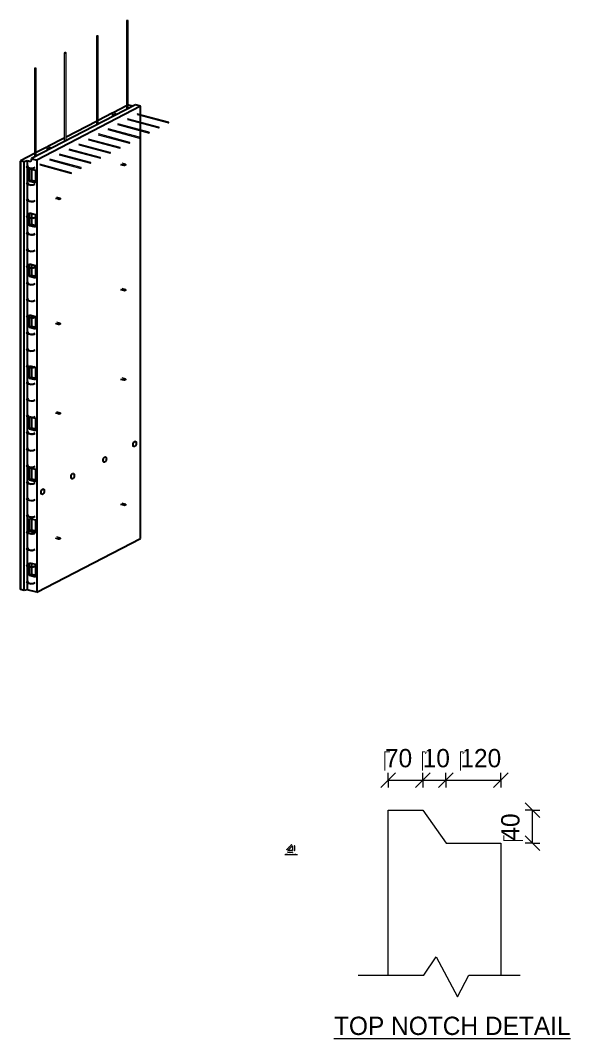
# Model space of a CAD drawing. Header units: millimetres. Extents: x 8200 to 32775, y -2059 to 19057.
# Drawn here: x 26763 to 32775, y 1067 to 12197 of the extents above; entities that cross this region are included whole.
import ezdxf

# ---------------------------------------------------------------- set-up
doc = ezdxf.new("R2010")
doc.units = ezdxf.units.MM
for name, color, linetype, lineweight in [('A-ANNO-DIMS', 211, 'Continuous', 9), ('A-ANNO-DIMS-3', 211, 'Continuous', 9), ('A-ANNO-DIMS-80', 211, 'Continuous', 9), ('A-DETL-THIN', 151, 'Continuous', 18), ('A-GENM', 13, 'Continuous', 18), ('A-WALL', 113, 'Continuous', 25), ('G-ANNO-TEXT', 231, 'Continuous', 9), ('S-RBAR', 171, 'Continuous', 18)]:
    doc.layers.add(name, color=color, linetype=linetype, lineweight=lineweight)
doc.styles.add('Arial_5', font='arial.ttf', dxfattribs={"height": 7.5})
doc.styles.add('Nirmala UI Semilight_3', font='NirmalaS.ttf', dxfattribs={"height": 7.5})
doc.styles.add('Nirmala UI Semilight_4', font='NirmalaS.ttf', dxfattribs={"height": 200})
doc.styles.add('Nirmala UI Semilight_5', font='NirmalaS.ttf', dxfattribs={"height": 200})
doc.dimstyles.new('Arrow_Filled_-_2_5_NI_UI_5', dxfattribs={"dimscale": 304.8, "dimtxt": 7.85523, "dimasz": 0.019685, "dimexe": 0.009843, "dimexo": 0.0625, "dimgap": 0.009843, "dimtad": 1, "dimdec": 0, "dimzin": 0, "dimdsep": 46, "dimtxsty": 'Nirmala UI Semilight_3', "dimblk1": 'OBLIQUE', "dimblk2": 'OBLIQUE', "dimsah": 1, "dimcen": 0.09, "dimazin": 0, "dimtfac": 1, "dimtdec": 4, "dimtix": 1, "dimtmove": 0, "dimatfit": 3, "dimfxl": 0.009843, "dimfxlon": 1, "dimtvp": 1, "dimtolj": 1, "dimtzin": 0, "dimarcsym": 2})
doc.dimstyles.new('Arrow_Filled_-_2_5_NI_UI_6', dxfattribs={"dimscale": 304.8, "dimtxt": 209.472789, "dimasz": 0.524934, "dimexe": 0.262467, "dimexo": 0.0625, "dimgap": 0.262467, "dimtad": 1, "dimdec": 0, "dimzin": 0, "dimdsep": 46, "dimtxsty": 'Nirmala UI Semilight_4', "dimblk1": 'OBLIQUE', "dimblk2": 'OBLIQUE', "dimsah": 1, "dimcen": 0.09, "dimazin": 0, "dimtfac": 1, "dimtdec": 4, "dimtix": 1, "dimtmove": 2, "dimatfit": 3, "dimfxl": 0.262467, "dimfxlon": 1, "dimtvp": 1, "dimtolj": 1, "dimtzin": 0, "dimarcsym": 2})
doc.dimstyles.new('Arrow_Filled_-_2_5_NI_UI_7', dxfattribs={"dimscale": 304.8, "dimtxt": 209.472789, "dimasz": 0.524934, "dimexe": 0.262467, "dimexo": 0.0625, "dimgap": 0.262467, "dimtad": 1, "dimdec": 0, "dimzin": 0, "dimdsep": 46, "dimtxsty": 'Nirmala UI Semilight_4', "dimblk1": 'OBLIQUE', "dimblk2": 'OBLIQUE', "dimsah": 1, "dimcen": 0.09, "dimazin": 0, "dimtfac": 1, "dimtdec": 4, "dimtix": 1, "dimtmove": 0, "dimatfit": 3, "dimfxl": 0.262467, "dimfxlon": 1, "dimtvp": 1, "dimtolj": 1, "dimtzin": 0, "dimarcsym": 2})

# ---------------------------------------------------------------- blocks, each defined once
blk = doc.blocks.new('Rebar Bar - Part 3166313199-431004-3D Ortho')
at = {"layer": 'S-RBAR'}
for p, q in [((-8255, 10611), (-8271, 10603)), ((-8267, 10595), (-8251, 10604))]:
    blk.add_line(p, q, dxfattribs=at)
blk = doc.blocks.new('Rebar Bar - Part 2227165887-431004-3D Ortho')
at = {"layer": 'S-RBAR'}
for points in [[(-8271, 10603, 0), (-8271, 10602, 0), (-8272, 10602, 0), (-8272, 10602, 0), (-8273, 10601, 0), (-8273, 10601, 0), (-8274, 10600, 0), (-8274, 10600, 0), (-8275, 10599, 0), (-8275, 10599, 0), (-8276, 10598, 0), (-8276, 10598, 0), (-8276, 10597, 0), (-8276, 10597, 0), (-8277, 10596, 0), (-8277, 10595, 0), (-8277, 10594, 0), (-8277, 10594, 0), (-8276, 10593, 0), (-8276, 10592, 0), (-8276, 10592, 0), (-8276, 10591, 0), (-8275, 10590, 0), (-8275, 10590, 0), (-8274, 10589, 0), (-8274, 10589, 0), (-8274, 10589, 0), (-8273, 10588, 0), (-8273, 10588, 0), (-8272, 10587, 0), (-8271, 10587, 0), (-8271, 10587, 0), (-8270, 10586, 0), (-8270, 10586, 0), (-8269, 10586, 0), (-8268, 10586, 0), (-8268, 10585, 0), (-8267, 10585, 0), (-8266, 10585, 0), (-8266, 10585, 0), (-8265, 10585, 0)], [(-8269, 10595, 0), (-8269, 10595, 0), (-8269, 10595, 0), (-8269, 10595, 0), (-8269, 10595, 0), (-8268, 10595, 0), (-8268, 10595, 0), (-8268, 10594, 0), (-8268, 10594, 0), (-8267, 10594, 0), (-8267, 10594, 0), (-8267, 10594, 0), (-8266, 10594, 0), (-8266, 10593, 0), (-8266, 10593, 0), (-8265, 10593, 0), (-8265, 10593, 0), (-8264, 10593, 0), (-8264, 10593, 0), (-8263, 10592, 0)], [(-8269, 10594, 0), (-8269, 10594, 0), (-8269, 10594, 0), (-8269, 10594, 0), (-8268, 10595, 0), (-8268, 10595, 0), (-8268, 10595, 0), (-8268, 10595, 0), (-8267, 10595, 0), (-8267, 10595, 0), (-8267, 10595, 0)]]:
    blk.add_polyline3d(points, dxfattribs=at)
blk = doc.blocks.new('Rebar Bar - Part 981547073-431004-3D Ortho')
at = {"layer": 'S-RBAR'}
for p, q in [((-8265, 10585), (-8228, 10575)), ((-8226, 10582), (-8263, 10592))]:
    blk.add_line(p, q, dxfattribs=at)
blk = doc.blocks.new('Rebar Bar - Part 2227165887-V4-3D Ortho')
at = {"layer": 'S-RBAR'}
for points in [[(-8197, 10577, 0), (-8198, 10576, 0), (-8198, 10576, 0), (-8199, 10576, 0), (-8200, 10576, 0), (-8200, 10575, 0), (-8201, 10575, 0), (-8202, 10575, 0), (-8203, 10575, 0), (-8203, 10574, 0), (-8204, 10574, 0), (-8205, 10574, 0), (-8206, 10574, 0), (-8206, 10574, 0), (-8207, 10574, 0), (-8208, 10574, 0), (-8209, 10573, 0), (-8210, 10573, 0), (-8211, 10573, 0), (-8211, 10573, 0), (-8212, 10573, 0), (-8213, 10573, 0), (-8214, 10573, 0), (-8215, 10573, 0), (-8216, 10573, 0), (-8216, 10573, 0), (-8217, 10573, 0), (-8218, 10573, 0), (-8219, 10573, 0), (-8220, 10573, 0), (-8221, 10573, 0), (-8222, 10573, 0), (-8222, 10574, 0), (-8223, 10574, 0), (-8224, 10574, 0), (-8225, 10574, 0), (-8226, 10574, 0), (-8226, 10574, 0), (-8227, 10574, 0), (-8228, 10575, 0), (-8228, 10575, 0)], [(-8201, 10584, 0), (-8201, 10584, 0), (-8202, 10583, 0), (-8202, 10583, 0), (-8203, 10583, 0), (-8203, 10583, 0), (-8204, 10583, 0), (-8204, 10583, 0), (-8205, 10582, 0), (-8205, 10582, 0), (-8206, 10582, 0), (-8206, 10582, 0), (-8207, 10582, 0), (-8208, 10582, 0), (-8208, 10582, 0), (-8209, 10582, 0), (-8210, 10581, 0), (-8210, 10581, 0), (-8211, 10581, 0), (-8212, 10581, 0), (-8213, 10581, 0), (-8213, 10581, 0), (-8214, 10581, 0), (-8215, 10581, 0), (-8216, 10581, 0), (-8216, 10581, 0), (-8217, 10581, 0), (-8218, 10581, 0), (-8219, 10581, 0), (-8219, 10581, 0), (-8220, 10581, 0), (-8221, 10581, 0), (-8221, 10581, 0), (-8222, 10582, 0), (-8223, 10582, 0), (-8223, 10582, 0), (-8224, 10582, 0), (-8225, 10582, 0), (-8225, 10582, 0), (-8226, 10582, 0), (-8226, 10582, 0)]]:
    blk.add_polyline3d(points, dxfattribs=at)
blk = doc.blocks.new('Rebar Bar - Part 3131074535-431004-3D Ortho')
at = {"layer": 'S-RBAR'}
for p, q in [((-8185, 10592), (-8201, 10584)), ((-8197, 10577), (-8181, 10585))]:
    blk.add_line(p, q, dxfattribs=at)
blk = doc.blocks.new('Rebar Bar - Part 3131074535-V5-3D Ortho')
at = {"layer": 'S-RBAR'}
for p, q in [((-8185, 10229), (-8201, 10221)), ((-8197, 10214), (-8181, 10222))]:
    blk.add_line(p, q, dxfattribs=at)
blk = doc.blocks.new('Rebar Bar - Part 3131074535-V6-3D Ortho')
at = {"layer": 'S-RBAR'}
for p, q in [((-8178, 10051), (-8201, 10039)), ((-8197, 10032), (-8178, 10042))]:
    blk.add_line(p, q, dxfattribs=at)
blk = doc.blocks.new('Rebar Bar - Part 3131074535-V7-3D Ortho')
at = {"layer": 'S-RBAR'}
for p, q in [((-8185, 7687), (-8201, 7679)), ((-8197, 7671), (-8181, 7680))]:
    blk.add_line(p, q, dxfattribs=at)
blk = doc.blocks.new('Rebar Bar - Part 3166313199-V8-3D Ortho')
at = {"layer": 'S-RBAR'}
for p, q in [((-8255, 6979), (-8271, 6971)), ((-8267, 6964), (-8251, 6973))]:
    blk.add_line(p, q, dxfattribs=at)
blk = doc.blocks.new('RR spread anchor face based - RR-SA-3_0-200-1726827-3D Ortho')
at = {"layer": 'A-GENM'}
for p, q in [((-8050, 10816), (-8052, 10812)), ((-8052, 10812), (-8052, 10772)), ((-8050, 10816), (-8044, 10819)), ((-8021, 10808), (-8050, 10816)), ((-8044, 10819), (-8016, 10811)), ((-8037, 10796), (-8037, 10792)), ((-8021, 10808), (-8016, 10811)), ((-8019, 10803), (-8021, 10808)), ((-8014, 10806), (-8019, 10803)), ((-8019, 10789), (-8019, 10803)), ((-8016, 10811), (-8014, 10806)), ((-8014, 10806), (-8014, 10792)), ((-8043, 10789), (-8043, 10793)), ((-8028, 10789), (-8028, 10785)), ((-8028, 10785), (-8028, 10784))]:
    blk.add_line(p, q, dxfattribs=at)
for points in [[(-8043, 10793, 0), (-8043, 10795, 0), (-8042, 10797, 0), (-8041, 10798, 0), (-8039, 10799, 0), (-8038, 10800, 0), (-8036, 10800, 0), (-8034, 10799, 0), (-8032, 10797, 0), (-8030, 10796, 0), (-8029, 10794, 0), (-8029, 10791, 0), (-8028, 10789, 0)], [(-8036, 10800, 0), (-8037, 10798, 0), (-8037, 10796, 0)], [(-8038, 10780, 0), (-8039, 10781, 0), (-8041, 10783, 0), (-8042, 10785, 0), (-8043, 10787, 0), (-8043, 10789, 0)], [(-8037, 10792, 0), (-8037, 10790, 0), (-8036, 10788, 0), (-8035, 10786, 0), (-8033, 10784, 0), (-8032, 10783, 0)]]:
    blk.add_polyline3d(points, dxfattribs=at)
blk = doc.blocks.new('RR spread anchor face based - RR-SA-2_5-150-1726819-3D Ortho')
at = {"layer": 'A-GENM'}
for p, q in [((-7960, 10256), (-7924, 10246)), ((-7924, 10237), (-7960, 10246)), ((-7906, 10255), (-7943, 10265)), ((-7928, 10251), (-7933, 10252)), ((-7924, 10256), (-7920, 10255)), ((-7924, 10246), (-7918, 10246)), ((-7924, 10237), (-7924, 10246)), ((-7918, 10246), (-7904, 10253)), ((-7918, 10246), (-7918, 10236)), ((-7904, 10244), (-7918, 10236)), ((-7904, 10253), (-7906, 10255)), ((-7904, 10253), (-7904, 10244)), ((-7918, 10236), (-7924, 10237))]:
    blk.add_line(p, q, dxfattribs=at)
for points in [[(-7933, 10252, 0), (-7934, 10252, 0), (-7935, 10253, 0), (-7935, 10254, 0), (-7935, 10254, 0), (-7935, 10255, 0), (-7934, 10256, 0), (-7933, 10256, 0), (-7931, 10256, 0), (-7930, 10257, 0), (-7928, 10257, 0), (-7926, 10257, 0), (-7924, 10256, 0)], [(-7920, 10255, 0), (-7918, 10254, 0), (-7917, 10254, 0), (-7917, 10253, 0), (-7917, 10252, 0), (-7917, 10252, 0), (-7918, 10251, 0), (-7919, 10251, 0), (-7921, 10250, 0), (-7922, 10250, 0), (-7924, 10250, 0), (-7926, 10250, 0), (-7928, 10251, 0)]]:
    blk.add_polyline3d(points, dxfattribs=at)
blk = doc.blocks.new('Rebar Bar - Part 1814174108-431004-3D Ortho')
at = {"layer": 'S-RBAR'}
for p, q in [((-7511, 12023), (-7511, 11053)), ((-7491, 11063), (-7491, 12023))]:
    blk.add_line(p, q, dxfattribs=at)
for points in [[(-7495, 12026, 0), (-7497, 12027, 0), (-7500, 12027, 0), (-7503, 12027, 0), (-7505, 12027, 0), (-7507, 12026, 0), (-7509, 12025, 0), (-7510, 12025, 0), (-7511, 12024, 0), (-7511, 12023, 0), (-7510, 12022, 0), (-7509, 12021, 0), (-7507, 12020, 0)], [(-7507, 12020, 0), (-7505, 12020, 0), (-7502, 12020, 0), (-7499, 12020, 0), (-7497, 12020, 0), (-7495, 12020, 0), (-7493, 12021, 0), (-7492, 12022, 0), (-7491, 12023, 0), (-7491, 12024, 0), (-7492, 12025, 0), (-7493, 12026, 0), (-7495, 12026, 0)]]:
    blk.add_polyline3d(points, dxfattribs=at)
blk = doc.blocks.new('Rebar Bar - Part 1026889929-431004-3D Ortho')
at = {"layer": 'S-RBAR'}
for p, q in [((-8189, 11672), (-8189, 10701)), ((-8169, 10712), (-8169, 11672))]:
    blk.add_line(p, q, dxfattribs=at)
for points in [[(-8173, 11675, 0), (-8175, 11675, 0), (-8178, 11675, 0), (-8181, 11675, 0), (-8183, 11675, 0), (-8185, 11674, 0), (-8187, 11674, 0), (-8188, 11673, 0), (-8189, 11672, 0), (-8189, 11671, 0), (-8188, 11670, 0), (-8187, 11669, 0), (-8185, 11668, 0)], [(-8185, 11668, 0), (-8182, 11668, 0), (-8180, 11668, 0), (-8177, 11668, 0), (-8175, 11668, 0), (-8173, 11669, 0), (-8171, 11669, 0), (-8170, 11670, 0), (-8169, 11671, 0), (-8169, 11672, 0), (-8170, 11673, 0), (-8171, 11674, 0), (-8173, 11675, 0)]]:
    blk.add_polyline3d(points, dxfattribs=at)
blk = doc.blocks.new('Rebar Bar - Part 1386382727-431004-3D Ortho')
at = {"layer": 'S-RBAR'}
for p, q in [((-7184, 12193), (-7184, 11223)), ((-7164, 11233), (-7164, 12193))]:
    blk.add_line(p, q, dxfattribs=at)
for points in [[(-7168, 12196, 0), (-7170, 12196, 0), (-7173, 12197, 0), (-7176, 12197, 0), (-7178, 12196, 0), (-7180, 12196, 0), (-7182, 12195, 0), (-7183, 12194, 0), (-7184, 12193, 0), (-7184, 12192, 0), (-7183, 12191, 0), (-7182, 12191, 0), (-7180, 12190, 0)], [(-7180, 12190, 0), (-7178, 12189, 0), (-7175, 12189, 0), (-7172, 12189, 0), (-7170, 12190, 0), (-7168, 12190, 0), (-7166, 12191, 0), (-7165, 12192, 0), (-7164, 12193, 0), (-7164, 12194, 0), (-7165, 12195, 0), (-7166, 12195, 0), (-7168, 12196, 0)]]:
    blk.add_polyline3d(points, dxfattribs=at)
blk = doc.blocks.new('Rebar Bar - Part 4226160731-431004-3D Ortho')
at = {"layer": 'S-RBAR'}
for p, q in [((-8130, 10616), (-7787, 10524)), ((-7785, 10532), (-8128, 10624))]:
    blk.add_line(p, q, dxfattribs=at)
for points in [[(-7784, 10529, 0), (-7784, 10530, 0), (-7784, 10531, 0), (-7785, 10531, 0), (-7785, 10532, 0), (-7786, 10532, 0), (-7786, 10532, 0), (-7787, 10531, 0), (-7788, 10531, 0), (-7788, 10530, 0), (-7788, 10529, 0), (-7789, 10528, 0), (-7789, 10527, 0)], [(-7789, 10527, 0), (-7789, 10526, 0), (-7788, 10525, 0), (-7788, 10525, 0), (-7788, 10524, 0), (-7787, 10524, 0), (-7786, 10524, 0), (-7786, 10525, 0), (-7785, 10525, 0), (-7785, 10526, 0), (-7784, 10527, 0), (-7784, 10528, 0), (-7784, 10529, 0)]]:
    blk.add_polyline3d(points, dxfattribs=at)
blk = doc.blocks.new('Rebar Bar - Part 4226160731-V9-3D Ortho')
at = {"layer": 'S-RBAR'}
for p, q in [((-7491, 10947), (-7149, 10855)), ((-7147, 10863), (-7489, 10955))]:
    blk.add_line(p, q, dxfattribs=at)
for points in [[(-7146, 10860, 0), (-7146, 10861, 0), (-7146, 10862, 0), (-7147, 10863, 0), (-7147, 10863, 0), (-7148, 10863, 0), (-7148, 10863, 0), (-7149, 10862, 0), (-7150, 10862, 0), (-7150, 10861, 0), (-7150, 10860, 0), (-7151, 10859, 0), (-7151, 10858, 0)], [(-7151, 10858, 0), (-7151, 10857, 0), (-7150, 10856, 0), (-7150, 10856, 0), (-7150, 10855, 0), (-7149, 10855, 0), (-7148, 10855, 0), (-7148, 10856, 0), (-7147, 10856, 0), (-7147, 10857, 0), (-7146, 10858, 0), (-7146, 10859, 0), (-7146, 10860, 0)]]:
    blk.add_polyline3d(points, dxfattribs=at)
blk = doc.blocks.new('DIMBLOCK115-CHAMFER DETAIL')
at = {"layer": 'A-ANNO-DIMS-3'}
for p, q in [((29686, 3105), (29683, 3102)), ((29686, 3105), (29689, 3108)), ((29686, 3105), (29686, 3108)), ((29686, 3105), (29736, 3105)), ((29686, 3105), (29686, 3102)), ((29736, 3105), (29733, 3102)), ((29736, 3105), (29739, 3108)), ((29736, 3105), (29736, 3108)), ((29736, 3105), (29736, 3102))]:
    blk.add_line(p, q, dxfattribs=at)
at = {"layer": 'A-ANNO-DIMS-3', "color": 0, "insert": (29706, 3118), "char_height": 7.5, "width": 11.65, "attachment_point": 1, "line_spacing_factor": 1.142579, "style": 'Nirmala UI Semilight_3'}
blk.add_mtext('\u202a10', dxfattribs=at)
blk = doc.blocks.new('_Oblique')
at = {"color": 0, "linetype": 'ByBlock', "lineweight": -2}
blk.add_line((-0.5, -0.5), (0.5, 0.5), dxfattribs=at)
blk = doc.blocks.new('DIMBLOCK116-CHAMFER DETAIL')
at = {"layer": 'A-ANNO-DIMS-3'}
for p, q in [((29757, 3173), (29754, 3176)), ((29757, 3173), (29754, 3173)), ((29757, 3123), (29754, 3126)), ((29757, 3123), (29754, 3123)), ((29757, 3173), (29757, 3123)), ((29757, 3173), (29760, 3170)), ((29757, 3173), (29760, 3173)), ((29757, 3123), (29760, 3120)), ((29757, 3123), (29760, 3123))]:
    blk.add_line(p, q, dxfattribs=at)
at = {"layer": 'A-ANNO-DIMS-3', "color": 0, "insert": (29745, 3143), "char_height": 7.5, "width": 11.65, "attachment_point": 1, "rotation": 90, "line_spacing_factor": 1.142579, "style": 'Nirmala UI Semilight_3'}
blk.add_mtext('\u202a10', dxfattribs=at)
blk = doc.blocks.new('DIMBLOCK117-CHAMFER DETAIL')
at = {"layer": 'A-ANNO-DIMS-3'}
for p, q in [((29674, 3135), (29672, 3137)), ((29674, 3135), (29724, 3185)), ((29674, 3135), (29674, 3139)), ((29674, 3135), (29674, 3130)), ((29674, 3135), (29677, 3133)), ((29724, 3185), (29722, 3187)), ((29724, 3185), (29724, 3189)), ((29724, 3185), (29724, 3180)), ((29724, 3185), (29727, 3183))]:
    blk.add_line(p, q, dxfattribs=at)
at = {"layer": 'A-ANNO-DIMS-3', "color": 0, "insert": (29687, 3165), "char_height": 7.5, "width": 11.83, "attachment_point": 1, "rotation": 45, "line_spacing_factor": 1.142579, "style": 'Nirmala UI Semilight_3'}
blk.add_mtext('\u202a14', dxfattribs=at)
blk = doc.blocks.new('DIMBLOCK118-TOP NOTCH DETAIL')
at = {"layer": 'A-ANNO-DIMS-80'}
for p, q in [((30781, 3892), (30861, 3972)), ((30781, 3892), (30781, 3972)), ((31161, 3892), (31241, 3972)), ((31161, 3892), (31161, 3972)), ((30781, 3892), (30701, 3812)), ((30781, 3892), (31161, 3892)), ((30781, 3892), (30781, 3812)), ((31161, 3892), (31081, 3812)), ((31161, 3892), (31161, 3812))]:
    blk.add_line(p, q, dxfattribs=at)
at = {"layer": 'A-ANNO-DIMS-80', "color": 0, "insert": (30746, 4233), "char_height": 200, "width": 356.48, "attachment_point": 1, "line_spacing_factor": 1.142579, "style": 'Nirmala UI Semilight_4'}
blk.add_mtext('\u202a70', dxfattribs=at)
blk = doc.blocks.new('DIMBLOCK119-TOP NOTCH DETAIL')
at = {"layer": 'A-ANNO-DIMS-80'}
for p, q in [((31161, 3892), (31241, 3972)), ((31161, 3892), (31161, 3972)), ((31413, 3892), (31493, 3972)), ((31413, 3892), (31413, 3972)), ((31161, 3892), (31081, 3812)), ((31161, 3892), (31413, 3892)), ((31161, 3892), (31161, 3812)), ((31413, 3892), (31333, 3812)), ((31413, 3892), (31413, 3812))]:
    blk.add_line(p, q, dxfattribs=at)
at = {"layer": 'A-ANNO-DIMS-80', "color": 0, "insert": (31158, 4233), "char_height": 200, "width": 310.78, "attachment_point": 1, "line_spacing_factor": 1.142579, "style": 'Nirmala UI Semilight_4'}
blk.add_mtext('\u202a10', dxfattribs=at)
blk = doc.blocks.new('DIMBLOCK120-TOP NOTCH DETAIL')
at = {"layer": 'A-ANNO-DIMS-80'}
for p, q in [((31413, 3892), (31493, 3972)), ((31413, 3892), (31413, 3972)), ((32013, 3892), (32093, 3972)), ((32013, 3892), (32013, 3972)), ((31413, 3892), (31333, 3812)), ((31413, 3892), (32013, 3892)), ((31413, 3892), (31413, 3812)), ((32013, 3892), (31933, 3812)), ((32013, 3892), (32013, 3812))]:
    blk.add_line(p, q, dxfattribs=at)
at = {"layer": 'A-ANNO-DIMS-80', "color": 0, "insert": (31570, 4233), "char_height": 200, "width": 493.59, "attachment_point": 1, "line_spacing_factor": 1.142579, "style": 'Nirmala UI Semilight_4'}
blk.add_mtext('\u202a120', dxfattribs=at)
blk = doc.blocks.new('DIMBLOCK121-TOP NOTCH DETAIL')
at = {"layer": 'A-ANNO-DIMS-80'}
for p, q in [((32357, 3565), (32277, 3645)), ((32357, 3565), (32277, 3565)), ((32357, 3205), (32357, 3565)), ((32357, 3565), (32437, 3485)), ((32357, 3565), (32437, 3565)), ((32357, 3205), (32277, 3285)), ((32357, 3205), (32277, 3205)), ((32357, 3205), (32437, 3125)), ((32357, 3205), (32437, 3205))]:
    blk.add_line(p, q, dxfattribs=at)
at = {"layer": 'A-ANNO-DIMS-80', "color": 0, "insert": (32016, 3231), "char_height": 200, "width": 370.2, "attachment_point": 1, "rotation": 90, "line_spacing_factor": 1.142579, "style": 'Nirmala UI Semilight_4'}
blk.add_mtext('\u202a40', dxfattribs=at)

msp = doc.modelspace()

# ---------------------------------------------------------------- linework, layer by layer
at = {"layer": 'A-DETL-THIN', "lineweight": 9}
for p, q in [((30781.1, 1760.8), (30781.1, 3565.5)), ((30781.1, 3565.5), (31161.1, 3565.5)), ((31161.1, 3565.5), (31413.5, 3205)), ((31413.5, 3205), (32013.5, 3205)), ((32013.5, 3205), (32013.5, 1760.8)), ((31172.1, 1760.8), (31306.3, 1959.7)), ((31306.3, 1959.7), (31540.5, 1523.3)), ((30452.1, 1760.8), (31172.1, 1760.8)), ((31540.5, 1523.3), (31664.1, 1760.8)), ((31664.1, 1760.8), (32224.1, 1760.8))]:
    msp.add_line(p, q, dxfattribs=at)
at = {"layer": 'A-DETL-THIN'}
for p, q in [((29736.4, 3172.8), (29686.4, 3122.8)), ((29736.4, 3122.8), (29686.4, 3122.8)), ((29736.4, 3172.8), (29736.4, 3122.8))]:
    msp.add_line(p, q, dxfattribs=at)
at = {"layer": 'A-WALL'}
for p, q in [((28019.7, 11273.9), (26886.1, 10685.7)), ((28076.5, 11258.6), (26942.9, 10670.4)), ((27921.2, 11262.5), (27776.8, 11187.5)), ((27945.8, 11275.2), (27941, 11272.7)), ((27945.8, 11275.2), (27986.4, 11264.3)), ((27986.4, 11264.3), (27971.1, 11250)), ((27971.1, 11250), (27972.7, 11249.5)), ((27986.4, 11264.3), (27986.4, 11256.6)), ((28076.5, 11258.6), (28019.7, 11273.9)), ((28076.5, 11166.3), (28076.5, 11258.6)), ((27766, 11181.9), (27614, 11103.1)), ((28076.5, 11082.5), (28076.5, 11158.1)), ((27594.2, 11092.8), (27263.1, 10921)), ((28076.5, 10998.6), (28076.5, 11074.4)), ((27243.3, 10910.7), (27064.4, 10817.8)), ((28076.5, 6533.8), (28076.5, 10990.4)), ((27053, 10812), (26936.1, 10751.3)), ((26916.3, 10741), (26765.4, 10662.7)), ((26886.1, 10685.7), (26878, 10650.8)), ((26886.1, 10685.7), (26942.9, 10670.4)), ((26765.4, 10662.7), (26763.1, 10658.7)), ((26763.1, 5980.2), (26763.1, 10658.7)), ((26806, 10651.8), (26765.4, 10662.7)), ((26765.4, 10662.7), (26765.4, 5975)), ((26837.5, 10661.7), (26806, 10651.8)), ((26806, 5964.1), (26806, 10651.8)), ((26878, 10650.8), (26837.5, 10661.7)), ((26837.5, 10661.7), (26837.5, 10604.2)), ((26837.5, 10595.1), (26837.5, 10594.3)), ((26837.5, 10585.6), (26837.5, 10422.6)), ((26861.8, 10437.2), (26861.8, 10576.3)), ((26861.8, 10576.3), (26926.7, 10558.8)), ((26942.9, 10670.4), (26942.9, 5945.6)), ((26884.5, 10570.2), (26884.5, 10451.9)), ((26926.7, 10558.8), (26926.7, 10419.7)), ((26837.5, 10413.5), (26837.5, 10412.7)), ((26837.5, 10404), (26837.5, 10241)), ((26861.8, 10437.2), (26884.5, 10451.9)), ((26926.7, 10419.7), (26861.8, 10437.2)), ((26884.5, 10451.9), (26926.7, 10440.5)), ((26837.5, 10231.9), (26837.5, 10231.1)), ((26837.5, 10222.4), (26837.5, 10059.4)), ((26837.5, 10050.3), (26837.5, 10049.6)), ((26837.5, 10040.8), (26837.5, 9877.9)), ((26861.8, 10042.2), (26861.8, 10091.8)), ((26861.8, 10091.8), (26926.7, 10074.3)), ((26861.8, 9952.7), (26861.8, 10034.1)), ((26884.5, 10085.7), (26884.5, 10036.9)), ((26884.5, 10028.6), (26884.5, 9967.4)), ((26926.7, 10074.3), (26926.7, 9935.2)), ((26861.8, 9952.7), (26884.5, 9967.4)), ((26926.7, 9935.2), (26861.8, 9952.7)), ((26884.5, 9967.4), (26926.7, 9956)), ((26837.5, 9868.8), (26837.5, 9868)), ((26837.5, 9859.3), (26837.5, 9696.3)), ((26837.5, 9687.2), (26837.5, 9686.4)), ((26837.5, 9677.7), (26837.5, 9514.7)), ((26837.5, 9505.6), (26837.5, 9504.8)), ((26837.5, 9496.1), (26837.5, 9333.2)), ((26861.8, 9497.5), (26861.8, 9535.4)), ((26861.8, 9535.4), (26926.7, 9517.9)), ((26861.8, 9396.3), (26861.8, 9489.4)), ((26884.5, 9529.3), (26884.5, 9492.2)), ((26884.5, 9483.9), (26884.5, 9411)), ((26926.7, 9517.9), (26926.7, 9378.8)), ((26861.8, 9396.3), (26884.5, 9411)), ((26926.7, 9378.8), (26861.8, 9396.3)), ((26884.5, 9411), (26926.7, 9399.6)), ((26837.5, 9324.1), (26837.5, 9323.3)), ((26837.5, 9314.6), (26837.5, 9151.6)), ((26837.5, 9142.5), (26837.5, 9141.7)), ((26837.5, 9133), (26837.5, 8970)), ((26837.5, 8960.9), (26837.5, 8960.1)), ((26837.5, 8951.4), (26837.5, 8788.4)), ((26861.8, 8952.8), (26861.8, 8979)), ((26861.8, 8979), (26926.7, 8961.5)), ((26861.8, 8839.9), (26861.8, 8944.7)), ((26884.5, 8972.8), (26884.5, 8947.5)), ((26884.5, 8939.2), (26884.5, 8854.6)), ((26926.7, 8961.5), (26926.7, 8822.4)), ((26861.8, 8839.9), (26884.5, 8854.6)), ((26926.7, 8822.4), (26861.8, 8839.9)), ((26884.5, 8854.6), (26926.7, 8843.2)), ((26837.5, 8779.3), (26837.5, 8778.5)), ((26837.5, 8769.8), (26837.5, 8606.9)), ((26837.5, 8597.8), (26837.5, 8597)), ((26837.5, 8588.3), (26837.5, 8425.3)), ((26837.5, 8416.2), (26837.5, 8415.4)), ((26837.5, 8406.7), (26837.5, 8243.7)), ((26861.8, 8408.1), (26861.8, 8422.6)), ((26861.8, 8422.6), (26912.1, 8409)), ((26861.8, 8283.5), (26861.8, 8400)), ((26884.5, 8416.4), (26884.5, 8402.8)), ((26884.5, 8394.5), (26884.5, 8298.2)), ((26918.4, 8407.3), (26926.7, 8405.1)), ((26926.7, 8405.1), (26926.7, 8266)), ((26861.8, 8283.5), (26884.5, 8298.2)), ((26926.7, 8266), (26861.8, 8283.5)), ((26884.5, 8298.2), (26926.7, 8286.8)), ((26837.5, 8234.6), (26837.5, 8233.8)), ((26837.5, 8225.1), (26837.5, 8062.1)), ((26837.5, 8053), (26837.5, 8052.3)), ((26837.5, 8043.5), (26837.5, 7880.6)), ((26837.5, 7871.5), (26837.5, 7870.7)), ((26837.5, 7862), (26837.5, 7699)), ((26861.8, 7863.4), (26861.8, 7866.2)), ((26861.8, 7866.2), (26893.9, 7857.5)), ((26861.8, 7727.1), (26861.8, 7854.9)), ((26884.5, 7860), (26884.5, 7858.1)), ((26884.5, 7849.8), (26884.5, 7741.8)), ((26908.6, 7853.5), (26926.7, 7848.7)), ((26926.7, 7848.7), (26926.7, 7709.6)), ((26837.5, 7689.9), (26837.5, 7689.1)), ((26837.5, 7680.4), (26837.5, 7517.4)), ((26861.8, 7727.1), (26884.5, 7741.8)), ((26926.7, 7709.6), (26861.8, 7727.1)), ((26884.5, 7741.8), (26926.7, 7730.4)), ((26837.5, 7508.3), (26837.5, 7507.5)), ((26837.5, 7498.8), (26837.5, 7335.9)), ((26837.5, 7326.8), (26837.5, 7326)), ((26837.5, 7317.3), (26837.5, 7154.3)), ((26861.8, 7170.7), (26861.8, 7309.8)), ((26861.8, 7309.8), (26926.7, 7292.3)), ((26884.5, 7303.6), (26884.5, 7185.3)), ((26926.7, 7292.3), (26926.7, 7153.2)), ((26837.5, 7145.2), (26837.5, 7144.4)), ((26837.5, 7135.7), (26837.5, 6972.7)), ((26861.8, 7170.7), (26884.5, 7185.3)), ((26926.7, 7153.2), (26861.8, 7170.7)), ((26884.5, 7185.3), (26926.7, 7174)), ((26837.5, 6963.6), (26837.5, 6962.8)), ((26837.5, 6954.1), (26837.5, 6791.1)), ((26837.5, 6782), (26837.5, 6781.2)), ((26837.5, 6772.5), (26837.5, 6609.6)), ((26861.8, 6614.3), (26861.8, 6753.4)), ((26861.8, 6753.4), (26926.7, 6735.9)), ((26884.5, 6747.2), (26884.5, 6628.9)), ((26926.7, 6735.9), (26926.7, 6596.8)), ((26837.5, 6600.5), (26837.5, 6599.7)), ((26837.5, 6591), (26837.5, 6428)), ((26861.8, 6614.3), (26884.5, 6628.9)), ((26926.7, 6596.8), (26861.8, 6614.3)), ((26884.5, 6628.9), (26926.7, 6617.6)), ((26942.9, 5945.6), (28076.5, 6533.8)), ((26837.5, 6418.9), (26837.5, 6418.1)), ((26837.5, 6409.4), (26837.5, 6246.4)), ((26837.5, 6237.2), (26837.5, 6236.5)), ((26861.8, 6229.2), (26861.8, 6268.8)), ((26861.8, 6268.8), (26926.7, 6251.3)), ((26884.5, 6262.7), (26884.5, 6223.9)), ((26926.7, 6251.3), (26926.7, 6112.2)), ((26837.5, 6227.8), (26837.5, 6064.8)), ((26861.8, 6129.7), (26861.8, 6221.1)), ((26861.8, 6129.7), (26884.5, 6144.4)), ((26926.7, 6112.2), (26861.8, 6129.7)), ((26884.5, 6215.6), (26884.5, 6144.4)), ((26884.5, 6144.4), (26926.7, 6133)), ((26837.5, 6055.7), (26837.5, 6055)), ((26837.5, 6046.2), (26837.5, 5974)), ((26765.4, 5975), (26763.1, 5980.2)), ((26806, 5964.1), (26765.4, 5975)), ((26837.5, 5974), (26806, 5964.1)), ((26942.9, 5945.6), (26837.5, 5974))]:
    msp.add_line(p, q, dxfattribs=at)
for points in [[(28012.2, 7539, 0), (28007.6, 7537.6, 0), (28003.4, 7538.2, 0), (27999.8, 7540.7, 0), (27997, 7545.1, 0), (27995.2, 7550.9, 0), (27994.6, 7557.7, 0), (27995.2, 7565.3, 0), (27997, 7572.9, 0), (27999.8, 7580.1, 0), (28003.4, 7586.4, 0), (28007.6, 7591.4, 0), (28012.2, 7594.7, 0)], [(28012.2, 7594.7, 0), (28016.7, 7596.1, 0), (28020.9, 7595.5, 0), (28024.6, 7593, 0), (28027.4, 7588.6, 0), (28029.1, 7582.8, 0), (28029.7, 7576, 0), (28029.1, 7568.4, 0), (28027.4, 7560.8, 0), (28024.6, 7553.6, 0), (28020.9, 7547.3, 0), (28016.7, 7542.3, 0), (28012.2, 7539, 0)], [(27685.2, 7369.4, 0), (27680.6, 7367.9, 0), (27676.4, 7368.5, 0), (27672.8, 7371.1, 0), (27670, 7375.4, 0), (27668.2, 7381.2, 0), (27667.6, 7388.1, 0), (27668.2, 7395.6, 0), (27670, 7403.2, 0), (27672.8, 7410.4, 0), (27676.4, 7416.7, 0), (27680.6, 7421.7, 0), (27685.2, 7425, 0)], [(27685.2, 7425, 0), (27689.7, 7426.4, 0), (27694, 7425.8, 0), (27697.6, 7423.3, 0), (27700.4, 7419, 0), (27702.1, 7413.2, 0), (27702.7, 7406.3, 0), (27702.1, 7398.8, 0), (27700.4, 7391.2, 0), (27697.6, 7383.9, 0), (27694, 7377.6, 0), (27689.7, 7372.7, 0), (27685.2, 7369.4, 0)], [(27334.2, 7187.2, 0), (27329.7, 7185.8, 0), (27325.5, 7186.4, 0), (27321.8, 7189, 0), (27319, 7193.3, 0), (27317.3, 7199.1, 0), (27316.7, 7206, 0), (27317.3, 7213.5, 0), (27319, 7221.1, 0), (27321.8, 7228.3, 0), (27325.5, 7234.6, 0), (27329.7, 7239.6, 0), (27334.2, 7242.9, 0)], [(27334.2, 7242.9, 0), (27338.8, 7244.3, 0), (27343, 7243.7, 0), (27346.6, 7241.2, 0), (27349.4, 7236.9, 0), (27351.2, 7231.1, 0), (27351.8, 7224.2, 0), (27351.2, 7216.7, 0), (27349.4, 7209, 0), (27346.6, 7201.8, 0), (27343, 7195.5, 0), (27338.8, 7190.5, 0), (27334.2, 7187.2, 0)], [(27007.3, 7017.6, 0), (27002.7, 7016.2, 0), (26998.5, 7016.7, 0), (26994.8, 7019.3, 0), (26992.1, 7023.6, 0), (26990.3, 7029.4, 0), (26989.7, 7036.3, 0), (26990.3, 7043.8, 0), (26992.1, 7051.4, 0), (26994.8, 7058.6, 0), (26998.5, 7064.9, 0), (27002.7, 7069.9, 0), (27007.3, 7073.2, 0)], [(27007.3, 7073.2, 0), (27011.8, 7074.6, 0), (27016, 7074, 0), (27019.7, 7071.5, 0), (27022.5, 7067.2, 0), (27024.2, 7061.4, 0), (27024.8, 7054.5, 0), (27024.2, 7047, 0), (27022.5, 7039.4, 0), (27019.7, 7032.2, 0), (27016, 7025.9, 0), (27011.8, 7020.9, 0), (27007.3, 7017.6, 0)]]:
    msp.add_polyline3d(points, dxfattribs=at)

# ---------------------------------------------------------------- block references
at = {"layer": 'A-GENM'}
for name, p in [('RR spread anchor face based - RR-SA-3_0-200-1726827-3D Ortho', (35817.5, 369.7)), ('RR spread anchor face based - RR-SA-3_0-200-1726827-3D Ortho', (35105.1, 0)), ('RR spread anchor face based - RR-SA-2_5-150-1726819-3D Ortho', (35817.5, 369.7)), ('RR spread anchor face based - RR-SA-2_5-150-1726819-3D Ortho', (35105.1, 0)), ('RR spread anchor face based - RR-SA-2_5-150-1726819-3D Ortho', (35817.5, -998.1)), ('RR spread anchor face based - RR-SA-2_5-150-1726819-3D Ortho', (35105.1, -1367.8)), ('RR spread anchor face based - RR-SA-2_5-150-1726819-3D Ortho', (35817.5, -1976.6)), ('RR spread anchor face based - RR-SA-2_5-150-1726819-3D Ortho', (35105.1, -2346.3)), ('RR spread anchor face based - RR-SA-2_5-150-1726819-3D Ortho', (35817.5, -3344.4)), ('RR spread anchor face based - RR-SA-2_5-150-1726819-3D Ortho', (35105.1, -3714.1))]:
    msp.add_blockref(name, p, dxfattribs=at)
at = {"layer": 'S-RBAR'}
for name, p in [('Rebar Bar - Part 1386382727-431004-3D Ortho', (35105.1, 0)), ('Rebar Bar - Part 1814174108-431004-3D Ortho', (35105.1, 0)), ('Rebar Bar - Part 1814174108-431004-3D Ortho', (34754.1, -182.1)), ('Rebar Bar - Part 1026889929-431004-3D Ortho', (35105.1, 0)), ('Rebar Bar - Part 4226160731-431004-3D Ortho', (36168.5, 551.8)), ('Rebar Bar - Part 4226160731-431004-3D Ortho', (35955.8, 441.4)), ('Rebar Bar - Part 4226160731-431004-3D Ortho', (36062.1, 496.6)), ('Rebar Bar - Part 4226160731-V9-3D Ortho', (35105.1, 0)), ('Rebar Bar - Part 4226160731-431004-3D Ortho', (35849.5, 386.3)), ('Rebar Bar - Part 4226160731-431004-3D Ortho', (35530.4, 220.7)), ('Rebar Bar - Part 4226160731-431004-3D Ortho', (35636.8, 275.9)), ('Rebar Bar - Part 4226160731-431004-3D Ortho', (35317.8, 110.4)), ('Rebar Bar - Part 4226160731-431004-3D Ortho', (35424.1, 165.5)), ('Rebar Bar - Part 2227165887-431004-3D Ortho', (35105.1, 0)), ('Rebar Bar - Part 3166313199-431004-3D Ortho', (35105.1, 0)), ('Rebar Bar - Part 981547073-431004-3D Ortho', (35105.1, 0)), ('Rebar Bar - Part 2227165887-V4-3D Ortho', (35105.1, 0)), ('Rebar Bar - Part 3131074535-431004-3D Ortho', (35105.1, 0)), ('Rebar Bar - Part 4226160731-431004-3D Ortho', (35105.1, 0)), ('Rebar Bar - Part 4226160731-431004-3D Ortho', (35211.4, 55.2)), ('Rebar Bar - Part 2227165887-431004-3D Ortho', (35105.1, -181.6)), ('Rebar Bar - Part 3166313199-431004-3D Ortho', (35105.1, -181.6)), ('Rebar Bar - Part 981547073-431004-3D Ortho', (35105.1, -181.6)), ('Rebar Bar - Part 2227165887-V4-3D Ortho', (35105.1, -181.6)), ('Rebar Bar - Part 3131074535-431004-3D Ortho', (35105.1, -181.6)), ('Rebar Bar - Part 2227165887-431004-3D Ortho', (35105.1, -363.1)), ('Rebar Bar - Part 3166313199-431004-3D Ortho', (35105.1, -363.1)), ('Rebar Bar - Part 981547073-431004-3D Ortho', (35105.1, -363.1)), ('Rebar Bar - Part 2227165887-V4-3D Ortho', (35105.1, -363.1)), ('Rebar Bar - Part 3131074535-V5-3D Ortho', (35105.1, 0)), ('Rebar Bar - Part 2227165887-431004-3D Ortho', (35105.1, -544.7)), ('Rebar Bar - Part 3166313199-431004-3D Ortho', (35105.1, -544.7)), ('Rebar Bar - Part 981547073-431004-3D Ortho', (35105.1, -544.7)), ('Rebar Bar - Part 2227165887-V4-3D Ortho', (35105.1, -544.7)), ('Rebar Bar - Part 3131074535-V6-3D Ortho', (35105.1, 0)), ('Rebar Bar - Part 2227165887-431004-3D Ortho', (35105.1, -726.3)), ('Rebar Bar - Part 3166313199-431004-3D Ortho', (35105.1, -726.3)), ('Rebar Bar - Part 981547073-431004-3D Ortho', (35105.1, -726.3)), ('Rebar Bar - Part 2227165887-V4-3D Ortho', (35105.1, -726.3)), ('Rebar Bar - Part 3131074535-431004-3D Ortho', (35105.1, -726.3)), ('Rebar Bar - Part 2227165887-431004-3D Ortho', (35105.1, -907.9)), ('Rebar Bar - Part 3166313199-431004-3D Ortho', (35105.1, -907.9)), ('Rebar Bar - Part 981547073-431004-3D Ortho', (35105.1, -907.9)), ('Rebar Bar - Part 3131074535-431004-3D Ortho', (35105.1, -907.9)), ('Rebar Bar - Part 2227165887-V4-3D Ortho', (35105.1, -907.9)), ('Rebar Bar - Part 2227165887-431004-3D Ortho', (35105.1, -1089.4)), ('Rebar Bar - Part 3166313199-431004-3D Ortho', (35105.1, -1089.4)), ('Rebar Bar - Part 981547073-431004-3D Ortho', (35105.1, -1089.4)), ('Rebar Bar - Part 2227165887-V4-3D Ortho', (35105.1, -1089.4)), ('Rebar Bar - Part 3131074535-V6-3D Ortho', (35105.1, -544.7)), ('Rebar Bar - Part 2227165887-431004-3D Ortho', (35105.1, -1271)), ('Rebar Bar - Part 3166313199-431004-3D Ortho', (35105.1, -1271)), ('Rebar Bar - Part 981547073-431004-3D Ortho', (35105.1, -1271)), ('Rebar Bar - Part 2227165887-V4-3D Ortho', (35105.1, -1271)), ('Rebar Bar - Part 3131074535-431004-3D Ortho', (35105.1, -1271)), ('Rebar Bar - Part 2227165887-431004-3D Ortho', (35105.1, -1452.6)), ('Rebar Bar - Part 3166313199-431004-3D Ortho', (35105.1, -1452.6)), ('Rebar Bar - Part 981547073-431004-3D Ortho', (35105.1, -1452.6)), ('Rebar Bar - Part 2227165887-V4-3D Ortho', (35105.1, -1452.6)), ('Rebar Bar - Part 3131074535-431004-3D Ortho', (35105.1, -1452.6)), ('Rebar Bar - Part 2227165887-431004-3D Ortho', (35105.1, -1634.2)), ('Rebar Bar - Part 3166313199-431004-3D Ortho', (35105.1, -1634.2)), ('Rebar Bar - Part 981547073-431004-3D Ortho', (35105.1, -1634.2)), ('Rebar Bar - Part 2227165887-V4-3D Ortho', (35105.1, -1634.2)), ('Rebar Bar - Part 3131074535-V6-3D Ortho', (35105.1, -1089.4)), ('Rebar Bar - Part 3166313199-431004-3D Ortho', (35105.1, -1815.7)), ('Rebar Bar - Part 2227165887-431004-3D Ortho', (35105.1, -1815.7)), ('Rebar Bar - Part 981547073-431004-3D Ortho', (35105.1, -1815.7)), ('Rebar Bar - Part 2227165887-V4-3D Ortho', (35105.1, -1815.7)), ('Rebar Bar - Part 3131074535-431004-3D Ortho', (35105.1, -1815.7)), ('Rebar Bar - Part 2227165887-431004-3D Ortho', (35105.1, -1997.3)), ('Rebar Bar - Part 3166313199-431004-3D Ortho', (35105.1, -1997.3)), ('Rebar Bar - Part 981547073-431004-3D Ortho', (35105.1, -1997.3)), ('Rebar Bar - Part 2227165887-V4-3D Ortho', (35105.1, -1997.3)), ('Rebar Bar - Part 3131074535-431004-3D Ortho', (35105.1, -1997.3)), ('Rebar Bar - Part 2227165887-431004-3D Ortho', (35105.1, -2178.9)), ('Rebar Bar - Part 3166313199-431004-3D Ortho', (35105.1, -2178.9)), ('Rebar Bar - Part 981547073-431004-3D Ortho', (35105.1, -2178.9)), ('Rebar Bar - Part 2227165887-V4-3D Ortho', (35105.1, -2178.9)), ('Rebar Bar - Part 3131074535-431004-3D Ortho', (35105.1, -2178.9)), ('Rebar Bar - Part 2227165887-431004-3D Ortho', (35105.1, -2360.4)), ('Rebar Bar - Part 3166313199-431004-3D Ortho', (35105.1, -2360.4)), ('Rebar Bar - Part 981547073-431004-3D Ortho', (35105.1, -2360.4)), ('Rebar Bar - Part 2227165887-V4-3D Ortho', (35105.1, -2360.4)), ('Rebar Bar - Part 3131074535-431004-3D Ortho', (35105.1, -2360.4)), ('Rebar Bar - Part 2227165887-431004-3D Ortho', (35105.1, -2542)), ('Rebar Bar - Part 3166313199-431004-3D Ortho', (35105.1, -2542)), ('Rebar Bar - Part 981547073-431004-3D Ortho', (35105.1, -2542)), ('Rebar Bar - Part 2227165887-V4-3D Ortho', (35105.1, -2542)), ('Rebar Bar - Part 3131074535-431004-3D Ortho', (35105.1, -2542)), ('Rebar Bar - Part 2227165887-431004-3D Ortho', (35105.1, -2723.6)), ('Rebar Bar - Part 3166313199-431004-3D Ortho', (35105.1, -2723.6)), ('Rebar Bar - Part 981547073-431004-3D Ortho', (35105.1, -2723.6)), ('Rebar Bar - Part 2227165887-V4-3D Ortho', (35105.1, -2723.6)), ('Rebar Bar - Part 3131074535-431004-3D Ortho', (35105.1, -2723.6)), ('Rebar Bar - Part 2227165887-431004-3D Ortho', (35105.1, -2905.2)), ('Rebar Bar - Part 3166313199-431004-3D Ortho', (35105.1, -2905.2)), ('Rebar Bar - Part 981547073-431004-3D Ortho', (35105.1, -2905.2)), ('Rebar Bar - Part 3131074535-V7-3D Ortho', (35105.1, 0)), ('Rebar Bar - Part 2227165887-V4-3D Ortho', (35105.1, -2905.2)), ('Rebar Bar - Part 2227165887-431004-3D Ortho', (35105.1, -3086.7)), ('Rebar Bar - Part 3166313199-431004-3D Ortho', (35105.1, -3086.7)), ('Rebar Bar - Part 981547073-431004-3D Ortho', (35105.1, -3086.7)), ('Rebar Bar - Part 2227165887-V4-3D Ortho', (35105.1, -3086.7)), ('Rebar Bar - Part 3131074535-431004-3D Ortho', (35105.1, -3086.7)), ('Rebar Bar - Part 2227165887-431004-3D Ortho', (35105.1, -3268.3)), ('Rebar Bar - Part 3166313199-431004-3D Ortho', (35105.1, -3268.3)), ('Rebar Bar - Part 981547073-431004-3D Ortho', (35105.1, -3268.3)), ('Rebar Bar - Part 2227165887-V4-3D Ortho', (35105.1, -3268.3)), ('Rebar Bar - Part 3131074535-431004-3D Ortho', (35105.1, -3268.3)), ('Rebar Bar - Part 2227165887-431004-3D Ortho', (35105.1, -3449.9)), ('Rebar Bar - Part 3166313199-431004-3D Ortho', (35105.1, -3449.9)), ('Rebar Bar - Part 981547073-431004-3D Ortho', (35105.1, -3449.9)), ('Rebar Bar - Part 2227165887-V4-3D Ortho', (35105.1, -3449.9)), ('Rebar Bar - Part 3131074535-431004-3D Ortho', (35105.1, -3449.9)), ('Rebar Bar - Part 2227165887-431004-3D Ortho', (35105.1, -3631.5)), ('Rebar Bar - Part 3166313199-V8-3D Ortho', (35105.1, 0)), ('Rebar Bar - Part 981547073-431004-3D Ortho', (35105.1, -3631.5)), ('Rebar Bar - Part 2227165887-V4-3D Ortho', (35105.1, -3631.5)), ('Rebar Bar - Part 3131074535-431004-3D Ortho', (35105.1, -3631.5)), ('Rebar Bar - Part 2227165887-431004-3D Ortho', (35105.1, -3813)), ('Rebar Bar - Part 3166313199-431004-3D Ortho', (35105.1, -3813)), ('Rebar Bar - Part 981547073-431004-3D Ortho', (35105.1, -3813)), ('Rebar Bar - Part 2227165887-V4-3D Ortho', (35105.1, -3813)), ('Rebar Bar - Part 3131074535-431004-3D Ortho', (35105.1, -3813)), ('Rebar Bar - Part 2227165887-431004-3D Ortho', (35105.1, -3994.6)), ('Rebar Bar - Part 3166313199-431004-3D Ortho', (35105.1, -3994.6)), ('Rebar Bar - Part 981547073-431004-3D Ortho', (35105.1, -3994.6)), ('Rebar Bar - Part 2227165887-V4-3D Ortho', (35105.1, -3994.6)), ('Rebar Bar - Part 3131074535-431004-3D Ortho', (35105.1, -3994.6)), ('Rebar Bar - Part 2227165887-431004-3D Ortho', (35105.1, -4176.2)), ('Rebar Bar - Part 3166313199-431004-3D Ortho', (35105.1, -4176.2)), ('Rebar Bar - Part 981547073-431004-3D Ortho', (35105.1, -4176.2)), ('Rebar Bar - Part 2227165887-V4-3D Ortho', (35105.1, -4176.2)), ('Rebar Bar - Part 3131074535-431004-3D Ortho', (35105.1, -4176.2)), ('Rebar Bar - Part 2227165887-431004-3D Ortho', (35105.1, -4357.7)), ('Rebar Bar - Part 3166313199-431004-3D Ortho', (35105.1, -4357.7)), ('Rebar Bar - Part 981547073-431004-3D Ortho', (35105.1, -4357.7)), ('Rebar Bar - Part 3131074535-V6-3D Ortho', (35105.1, -3813)), ('Rebar Bar - Part 2227165887-V4-3D Ortho', (35105.1, -4357.7)), ('Rebar Bar - Part 2227165887-431004-3D Ortho', (35105.1, -4539.3)), ('Rebar Bar - Part 3166313199-431004-3D Ortho', (35105.1, -4539.3)), ('Rebar Bar - Part 981547073-431004-3D Ortho', (35105.1, -4539.3)), ('Rebar Bar - Part 2227165887-V4-3D Ortho', (35105.1, -4539.3)), ('Rebar Bar - Part 3131074535-431004-3D Ortho', (35105.1, -4539.3))]:
    msp.add_blockref(name, p, dxfattribs=at)

# ---------------------------------------------------------------- texts
at = {"layer": 'G-ANNO-TEXT', "color": 7, "attachment_point": 1}
for s, insert, char_height, width, style in [('\\LTYPICAL CHAMFER DETAIL', (29652.3, 3087.5), 7.5, 166.911, 'Arial_5'), ('\\LTOP NOTCH DETAIL', (30189.2, 1307.2), 200, 2975.864, 'Nirmala UI Semilight_5')]:
    msp.add_mtext(s, dxfattribs=dict(at, insert=insert, char_height=char_height, width=width, style=style))

# ---------------------------------------------------------------- dimensions: what is measured, and where the dimension line sits
at = {"layer": 'A-ANNO-DIMS'}
for base, p1, p2, text, override, picture, middle in [((31161.1, 3891.8), (30781.1, 3811.8), (31161.1, 3811.8), '\u202a70', {"dimpost": '<>', "dimfxl": 380}, 'DIMBLOCK118-TOP NOTCH DETAIL', (30924.1, 4099.4)), ((32013.5, 3891.8), (31413.5, 3811.8), (32013.5, 3811.8), '\u202a120', {"dimpost": '<>', "dimfxl": 600}, 'DIMBLOCK120-TOP NOTCH DETAIL', (31816.8, 4099.4))]:
    dim = msp.add_linear_dim(base=base, p1=p1, p2=p2, text=text, dimstyle='Arrow_Filled_-_2_5_NI_UI_6', override=override, dxfattribs=at)
    dim.commit()
    dim.dimension.update_dxf_attribs({"geometry": picture, "text_midpoint": middle, "dimtype": 160})
for base, p1, p2, dimstyle, override, picture, middle in [((31413.5, 3891.8), (31161.1, 3811.8), (31413.5, 3811.8), 'Arrow_Filled_-_2_5_NI_UI_7', {"dimpost": '<>', "dimfxl": 252.373632}, 'DIMBLOCK119-TOP NOTCH DETAIL', (31287.3, 4092.8)), ((29736.4, 3104.9), (29686.4, 3107.9), (29736.4, 3107.9), 'Arrow_Filled_-_2_5_NI_UI_5', {"dimpost": '<>', "dimfxl": 50}, 'DIMBLOCK115-CHAMFER DETAIL', (29711.4, 3112.4))]:
    dim = msp.add_linear_dim(base=base, p1=p1, p2=p2, text='\u202a10', dimstyle=dimstyle, override=override, dxfattribs=at)
    dim.commit()
    dim.dimension.update_dxf_attribs({"geometry": picture, "text_midpoint": middle})
for base, p1, p2, angle, text, dimstyle, override, picture, middle in [((32357.1, 3565.5), (32277.1, 3205), (32277.1, 3565.5), 90, '\u202a40', 'Arrow_Filled_-_2_5_NI_UI_7', {"dimpost": '<>', "dimfxl": 360.426899}, 'DIMBLOCK121-TOP NOTCH DETAIL', (32156.7, 3385.2)), ((29724.5, 3184.7), (29676.6, 3132.5), (29726.6, 3182.5), 45, '\u202a14', 'Arrow_Filled_-_2_5_NI_UI_5', {"dimpost": '<>', "dimfxl": 70.710678}, 'DIMBLOCK117-CHAMFER DETAIL', (29694.2, 3165)), ((29757.4, 3122.8), (29754.4, 3172.8), (29754.4, 3122.8), 90, '\u202a10', 'Arrow_Filled_-_2_5_NI_UI_5', {"dimpost": '<>', "dimfxl": 50}, 'DIMBLOCK116-CHAMFER DETAIL', (29749.8, 3147.8))]:
    dim = msp.add_linear_dim(base=base, p1=p1, p2=p2, angle=angle, text=text, dimstyle=dimstyle, override=override, dxfattribs=at)
    dim.commit()
    dim.dimension.update_dxf_attribs({"geometry": picture, "text_midpoint": middle})

doc.saveas('drawing.dxf')
